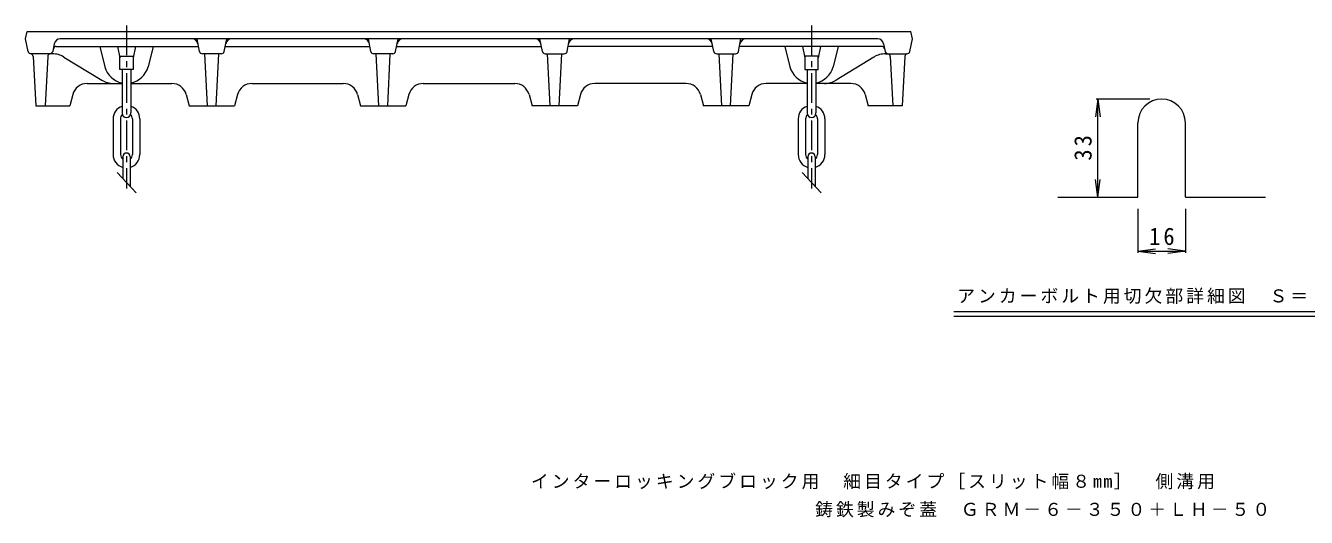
# Model space of a CAD drawing. Units: millimetres, scale not verified, with parts at other scales. Extents: x -733 to 740, y -549 to 476.
# Drawn here: x -676 to 188, y -549 to -218 of the extents above; entities that cross this region are included whole.
import ezdxf

# ---------------------------------------------------------------- set-up
doc = ezdxf.new("R2010")
doc.units = ezdxf.units.MM
doc.header["$LTSCALE"] = 4
doc.linetypes.add('CHAIN1', pattern=[8, 5, -1, 1, -1])
for name, color, linetype, lineweight in [('0-0_0', 3, 'Continuous', 9), ('1-3', 4, 'Continuous', 9), ('1-F', 7, 'Continuous', 9)]:
    doc.layers.add(name, color=color, linetype=linetype, lineweight=lineweight)
doc.layers.add('F-5', color=7, linetype='Continuous')
doc.styles.add('ＭＳ ゴシック', font='')
doc.styles.get('ＭＳ ゴシック').set_extended_font_data('MS Gothic')

msp = doc.modelspace()

# ---------------------------------------------------------------- linework, layer by layer
at = {"layer": '0-0_0'}
for p, q in [((-675.831, -226.93), (-674.831, -221.93)), ((-674.831, -221.93), (-78.831, -221.93)), ((-77.831, -226.93), (-78.831, -221.93)), ((-674.152, -235.322), (-675.831, -226.93)), ((-656.474, -230.145), (-657.509, -235.322)), ((-655.191, -231.93), (-559.231, -231.93)), ((-101.11, -226.93), (-652.552, -226.93)), ((-625.831, -231.93), (-622.373, -245.606)), ((-613.831, -231.93), (-612.331, -239.716)), ((-601.831, -231.93), (-603.331, -239.717)), ((-589.831, -231.93), (-593.288, -245.606)), ((-558.552, -235.322), (-560.231, -226.93)), ((-541.909, -235.322), (-540.231, -226.93)), ((-541.231, -231.93), (-443.631, -231.93)), ((-442.952, -235.322), (-444.631, -226.93)), ((-426.309, -235.322), (-424.631, -226.93)), ((-425.631, -231.93), (-328.031, -231.93)), ((-327.352, -235.322), (-329.031, -226.93)), ((-310.709, -235.322), (-309.031, -226.93)), ((-212.431, -231.93), (-310.031, -231.93)), ((-211.752, -235.322), (-213.431, -226.93)), ((-195.109, -235.322), (-193.431, -226.93)), ((-98.47, -231.93), (-194.431, -231.93)), ((-163.831, -231.93), (-160.373, -245.606)), ((-151.831, -231.93), (-150.331, -239.717)), ((-139.831, -231.93), (-141.331, -239.716)), ((-127.831, -231.93), (-131.288, -245.606)), ((-97.188, -230.145), (-96.152, -235.322)), ((-79.509, -235.322), (-77.831, -226.93)), ((-657.779, -236.93), (-672.191, -236.93)), ((-670.731, -238.786), (-668.939, -271.93)), ((-660.931, -238.786), (-662.723, -271.93)), ((-649.957, -239.131), (-624.432, -254.729)), ((-543.87, -236.93), (-556.591, -236.93)), ((-553.231, -271.93), (-554.981, -236.93)), ((-547.231, -271.93), (-545.481, -236.93)), ((-428.27, -236.93), (-440.991, -236.93)), ((-437.631, -271.93), (-439.381, -236.93)), ((-431.631, -271.93), (-429.881, -236.93)), ((-325.391, -236.93), (-312.67, -236.93)), ((-322.031, -271.93), (-323.781, -236.93)), ((-316.031, -271.93), (-314.281, -236.93)), ((-209.791, -236.93), (-197.07, -236.93)), ((-206.431, -271.93), (-208.181, -236.93)), ((-200.431, -271.93), (-198.681, -236.93)), ((-103.705, -239.131), (-129.23, -254.729)), ((-95.883, -236.93), (-81.47, -236.93)), ((-92.73, -238.786), (-90.939, -271.93)), ((-82.931, -238.786), (-84.723, -271.93)), ((-610.831, -247.43), (-610.831, -276.823)), ((-604.831, -247.43), (-604.831, -276.823)), ((-148.831, -247.43), (-148.831, -276.823)), ((-142.831, -247.43), (-142.831, -276.823)), ((-634.348, -256.93), (-610.831, -256.93)), ((-604.831, -256.93), (-577.214, -256.93)), ((-523.248, -256.93), (-461.614, -256.93)), ((-407.648, -256.93), (-346.014, -256.93)), ((-230.414, -256.93), (-292.048, -256.93)), ((-148.831, -256.93), (-176.448, -256.93)), ((-119.314, -256.93), (-142.831, -256.93)), ((-644.01, -264.353), (-646.031, -271.93)), ((-532.91, -264.353), (-534.931, -271.93)), ((-417.31, -264.353), (-419.331, -271.93)), ((-336.351, -264.353), (-334.331, -271.93)), ((-220.751, -264.353), (-218.731, -271.93)), ((-109.651, -264.353), (-107.631, -271.93)), ((-668.939, -271.93), (-646.031, -271.93)), ((-84.723, -271.93), (-107.631, -271.93)), ((-616.831, -280.823), (-616.831, -304.823)), ((-611.831, -280.823), (-611.831, -304.823)), ((-603.831, -280.823), (-603.831, -304.823)), ((-598.831, -280.823), (-598.831, -304.823)), ((-154.831, -280.823), (-154.831, -304.823)), ((-149.831, -280.823), (-149.831, -304.823)), ((-141.831, -280.823), (-141.831, -304.823)), ((-136.831, -280.823), (-136.831, -304.823)), ((-610.331, -306.323), (-610.331, -320.967)), ((-605.33, -306.323), (-605.33, -326.323)), ((-148.331, -306.323), (-148.331, -320.967)), ((-143.331, -306.323), (-143.331, -326.323)), ((-601.311, -330.629), (-614.121, -316.906)), ((-139.311, -330.629), (-152.122, -316.906))]:
    msp.add_line(p, q, dxfattribs=at)
at = {"layer": '0-0_0', "linetype": 'CHAIN1'}
for p, q in [((-607.831, -217.93), (-607.831, -327.645)), ((-145.831, -217.93), (-145.831, -327.645))]:
    msp.add_line(p, q, dxfattribs=at)
at = {"layer": '0-0_0'}
for points in [[(-612.331, -247.43), (-612.331, -238.43), (-603.331, -238.43), (-603.331, -247.43)], [(-141.331, -247.43), (-141.331, -238.43), (-150.331, -238.43), (-150.331, -247.43)]]:
    msp.add_lwpolyline(points, close=True, dxfattribs=at)
for points in [[(-567.551, -264.353), (-565.531, -271.93), (-534.931, -271.93)], [(-451.951, -264.353), (-449.931, -271.93), (-419.331, -271.93)], [(-301.71, -264.353), (-303.731, -271.93), (-334.331, -271.93)], [(-186.11, -264.353), (-188.131, -271.93), (-218.731, -271.93)]]:
    msp.add_lwpolyline(points, dxfattribs=at)
for centre, radius, start, end in [((-655.191, -233.93), 2, 90, 168.68979), ((-652.552, -230.93), 4, 90, 168.6902), ((-563.51, -230.93), 4, 11.30986, 90), ((-536.952, -230.93), 4, 90, 168.69014), ((-447.91, -230.93), 4, 11.30986, 90), ((-421.352, -230.93), 4, 90, 168.69014), ((-332.31, -230.93), 4, 11.30986, 90), ((-305.752, -230.93), 4, 90, 168.69014), ((-216.71, -230.93), 4, 11.30986, 90), ((-190.152, -230.93), 4, 90, 168.69014), ((-101.11, -230.93), 4, 11.3098, 90), ((-98.47, -233.93), 2, 11.31021, 90), ((-672.191, -234.93), 2, 191.31021, 270), ((-672.728, -238.894), 2, 3.09427, 74.72427), ((-658.934, -238.894), 2, 97.70595, 176.90573), ((-659.47, -234.93), 2, 277.70656, 348.68979), ((-657.779, -251.93), 15, 58.57048, 90), ((-556.591, -234.93), 2, 191.31021, 270), ((-543.87, -234.93), 2, 270, 348.68979), ((-440.991, -234.93), 2, 191.31021, 270), ((-428.27, -234.93), 2, 270, 348.68979), ((-325.391, -234.93), 2, 191.31021, 270), ((-312.67, -234.93), 2, 270, 348.68979), ((-209.791, -234.93), 2, 191.31021, 270), ((-197.07, -234.93), 2, 270, 348.68979), ((-95.883, -251.93), 15, 90, 121.42952), ((-94.191, -234.93), 2, 191.31021, 262.29344), ((-94.728, -238.894), 2, 3.09427, 82.29405), ((-80.934, -238.894), 2, 105.27573, 176.90573), ((-81.47, -234.93), 2, 270, 348.68979), ((-607.831, -241.93), 15, 194.18797, 258.46318), ((-607.831, -241.93), 15, 281.53682, 345.8123), ((-145.831, -241.93), 15, 194.1877, 258.46318), ((-145.831, -241.93), 15, 281.53682, 345.81203), ((-634.348, -266.93), 10, 90, 165.06851), ((-616.61, -241.93), 15, 238.57043, 270), ((-577.214, -266.93), 10, 14.93149, 90), ((-523.248, -266.93), 10, 90, 165.06851), ((-461.614, -266.93), 10, 14.93149, 90), ((-407.648, -266.93), 10, 90, 165.06851), ((-346.014, -266.93), 10, 14.93149, 90), ((-292.048, -266.93), 10, 90, 165.06851), ((-230.414, -266.93), 10, 14.93149, 90), ((-176.448, -266.93), 10, 90, 165.06851), ((-137.051, -241.93), 15, 270, 301.42957), ((-119.314, -266.93), 10, 14.93149, 90), ((-607.831, -280.823), 9, 109.47127, 180), ((-607.831, -280.823), 9, 0, 70.52873), ((-145.831, -280.823), 9, 109.47127, 180), ((-145.831, -280.823), 9, 0, 70.52873), ((-607.831, -280.823), 4, 134.0488, 180.00038), ((-607.831, -276.823), 3, 180, 0), ((-607.831, -280.823), 4, 359.99962, 45.9512), ((-145.831, -280.823), 4, 134.0488, 180.00038), ((-145.831, -276.823), 3, 180, 0), ((-145.831, -280.823), 4, 359.99962, 45.9512), ((-607.831, -304.823), 9, 179.99983, 253.87241), ((-607.831, -304.823), 4, 180, 231.31779), ((-607.831, -306.323), 2.5, 0, 180), ((-607.831, -304.823), 4, 308.68221, 0), ((-607.831, -304.823), 9, 286.12759, 0), ((-145.831, -304.823), 9, 180, 253.87241), ((-145.831, -304.823), 4, 180, 231.31779), ((-145.831, -306.323), 2.5, 0, 180), ((-145.831, -304.823), 9, 286.12759, 0.00017), ((-145.831, -304.823), 4, 308.68221, 0)]:
    msp.add_arc(centre, radius, start, end, dxfattribs=at)
at = {"layer": '1-3'}
for p, q in [((74.29, -333.457), (74.29, -283.457)), ((106.29, -333.457), (106.29, -283.457)), ((20.29, -333.457), (74.29, -333.457)), ((106.29, -333.457), (160.29, -333.457))]:
    msp.add_line(p, q, dxfattribs=at)
msp.add_arc((90.29, -283.457), 16, 0, 180, dxfattribs=at)
at = {"layer": '1-F'}
for p, q in [((47.229, -267.457), (45.663, -279.354)), ((82.29, -267.457), (46.029, -267.457)), ((47.229, -333.457), (47.229, -267.457)), ((47.229, -267.457), (48.795, -279.354)), ((47.229, -333.457), (45.663, -321.559)), ((47.229, -333.457), (48.795, -321.559)), ((74.29, -341.457), (74.29, -371.205)), ((106.29, -341.457), (106.29, -371.205)), ((74.29, -370.005), (86.187, -368.439)), ((74.29, -370.005), (106.29, -370.005)), ((74.29, -370.005), (86.187, -371.571)), ((106.29, -370.005), (94.393, -368.439)), ((106.29, -370.005), (94.393, -371.571)), ((-49.822, -410.62), (230.401, -410.62)), ((-49.822, -413.824), (230.401, -413.824))]:
    msp.add_line(p, q, dxfattribs=at)

# ---------------------------------------------------------------- texts
at = {"layer": '1-F', "color": 2, "insert": (43.229, -308.957), "char_height": 11.73, "attachment_point": 7, "rotation": 90, "style": 'ＭＳ ゴシック'}
msp.add_mtext('\\T1.27;\\W0.95;33', dxfattribs=at)
at = {"layer": '1-F', "color": 2, "insert": (81.79, -366.005), "char_height": 11.73, "attachment_point": 7, "style": 'ＭＳ ゴシック'}
msp.add_mtext('\\T1.27;\\W0.95;16', dxfattribs=at)
at = {"layer": '1-F', "insert": (-47.598, -405.547), "char_height": 8.798, "attachment_point": 7, "style": 'ＭＳ ゴシック'}
msp.add_mtext('\\T1.17;アンカーボルト用切欠部詳細図\u3000Ｓ＝１：２', dxfattribs=at)
at = {"layer": 'F-5', "char_height": 8.798, "attachment_point": 7, "style": 'ＭＳ ゴシック'}
for s, insert in [('\\T1.17;インターロッキングブロック用\u3000細目タイプ［スリット幅８mm］\u3000側溝用', (-335.062, -530.51)), ('\\T1.17;鋳鉄製みぞ蓋\u3000ＧＲＭ－６－３５０＋ＬＨ－５０', (-143.383, -549.425))]:
    msp.add_mtext(s, dxfattribs=dict(at, insert=insert))

doc.saveas('drawing.dxf')
